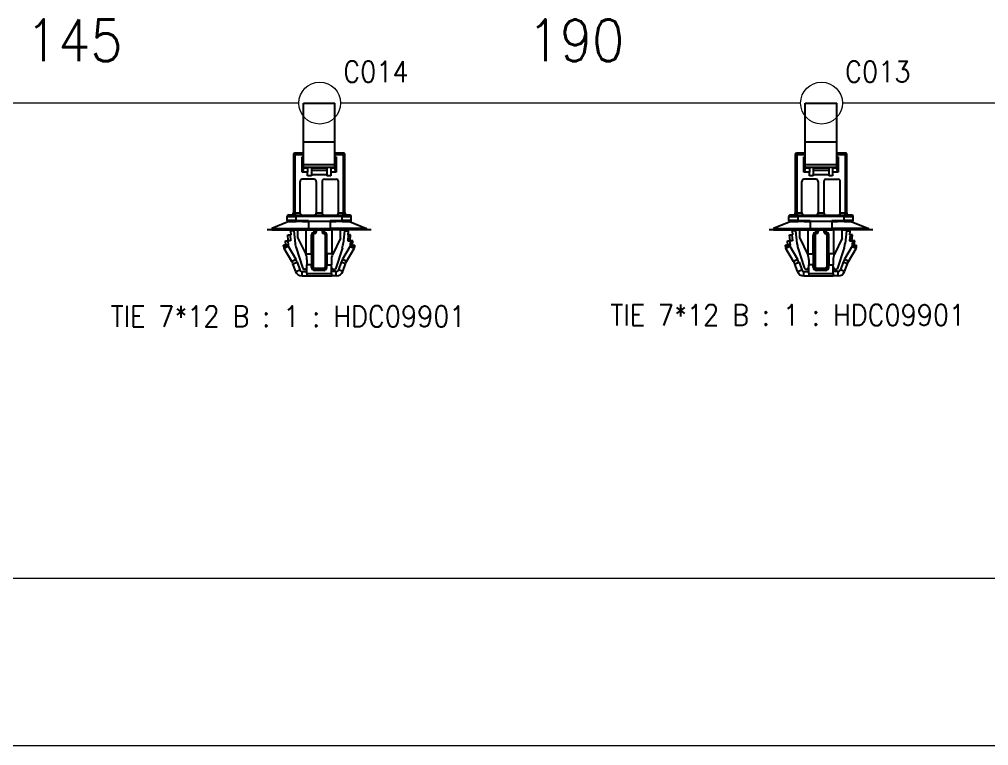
# Model space of a CAD drawing. Header units: inches. Extents: x 47316 to 59086, y 3141 to 11743.
# Drawn here: x 52045.8 to 52161.6, y 9458.1 to 9544.9 of the extents above; entities that cross this region are included whole.
import ezdxf

# ---------------------------------------------------------------- set-up
doc = ezdxf.new("R2010")
doc.units = ezdxf.units.IN
doc.header["$MEASUREMENT"] = 0
doc.styles.get("Standard").update_dxf_attribs({"font": ''})
doc.styles.get('Standard').set_extended_font_data('SimSun')
doc.linetypes.add('_VH_FELT_TAPE', pattern='A,0.4,-0.7,["FELT",Standard,S=0.3,R=0,X=-0.5,Y=-0.15],-0.7', length=1.8)

msp = doc.modelspace()

# ---------------------------------------------------------------- linework, layer by layer
at = {"color": 0, "linetype": '_VH_FELT_TAPE', "lineweight": 15, "ltscale": 5}
for p, q in [((52079.16, 9534.87), (52024.16, 9534.87)), ((52139.16, 9534.87), (52084.16, 9534.87)), ((52199.15, 9534.87), (52144.16, 9534.87))]:
    msp.add_line(p, q, dxfattribs=at)
at = {"color": 0, "lineweight": -3, "ltscale": 0.213993}
for p, q in [((52079.71, 9530.25), (52079.71, 9534.87)), ((52083.49, 9530.25), (52083.49, 9534.87)), ((52139.71, 9530.25), (52139.71, 9534.87)), ((52143.49, 9530.25), (52143.49, 9534.87))]:
    msp.add_line(p, q, dxfattribs=at)
at = {"color": 0, "lineweight": -3, "ltscale": 0.175}
for p, q in [((52079.71, 9534.87), (52083.49, 9534.87)), ((52139.71, 9534.87), (52143.49, 9534.87)), ((52079.71, 9530.25), (52083.49, 9530.25)), ((52139.71, 9530.25), (52143.49, 9530.25)), ((52079.71, 9527.53), (52083.49, 9527.53)), ((52079.71, 9527.21), (52083.49, 9527.21)), ((52139.71, 9527.53), (52143.49, 9527.53)), ((52139.71, 9527.21), (52143.49, 9527.21))]:
    msp.add_line(p, q, dxfattribs=at)
at = {"color": 0, "lineweight": -3, "ltscale": 0.126088}
for p, q in [((52079.71, 9527.53), (52079.71, 9530.25)), ((52083.49, 9527.53), (52083.49, 9530.25)), ((52139.71, 9527.53), (52139.71, 9530.25)), ((52143.49, 9527.53), (52143.49, 9530.25))]:
    msp.add_line(p, q, dxfattribs=at)
at = {"color": 0, "lineweight": -3, "ltscale": 0.3225}
for p, q in [((52078.52, 9528.72), (52078.52, 9521.75)), ((52078.69, 9528.72), (52078.69, 9521.75)), ((52084.52, 9521.75), (52084.52, 9528.72)), ((52084.68, 9521.75), (52084.68, 9528.72)), ((52138.52, 9528.72), (52138.52, 9521.75)), ((52138.69, 9528.72), (52138.69, 9521.75)), ((52144.52, 9521.75), (52144.52, 9528.72)), ((52144.68, 9521.75), (52144.68, 9528.72))]:
    msp.add_line(p, q, dxfattribs=at)
at = {"color": 0, "lineweight": -3, "ltscale": 0.0075}
for p, q in [((52078.69, 9528.72), (52078.52, 9528.72)), ((52078.69, 9528.88), (52078.69, 9528.72)), ((52084.52, 9528.88), (52084.52, 9528.72)), ((52084.68, 9528.72), (52084.52, 9528.72)), ((52138.69, 9528.72), (52138.52, 9528.72)), ((52138.69, 9528.88), (52138.69, 9528.72)), ((52144.52, 9528.88), (52144.52, 9528.72)), ((52144.68, 9528.72), (52144.52, 9528.72)), ((52078.69, 9521.75), (52078.52, 9521.75)), ((52078.85, 9521.32), (52078.85, 9521.48)), ((52084.36, 9521.32), (52084.36, 9521.48)), ((52084.68, 9521.75), (52084.52, 9521.75)), ((52138.69, 9521.75), (52138.52, 9521.75)), ((52138.85, 9521.32), (52138.85, 9521.48)), ((52144.36, 9521.32), (52144.36, 9521.48)), ((52144.68, 9521.75), (52144.52, 9521.75)), ((52075.93, 9519.88), (52075.93, 9519.72)), ((52080.31, 9519.88), (52080.31, 9519.72)), ((52082.9, 9519.88), (52082.9, 9519.72)), ((52087.27, 9519.88), (52087.27, 9519.72)), ((52135.93, 9519.88), (52135.93, 9519.72)), ((52140.31, 9519.88), (52140.31, 9519.72)), ((52142.9, 9519.88), (52142.9, 9519.72)), ((52147.27, 9519.88), (52147.27, 9519.72))]:
    msp.add_line(p, q, dxfattribs=at)
at = {"color": 0, "lineweight": -3, "ltscale": 0.047501}
for p, q in [((52079.71, 9528.88), (52078.69, 9528.88)), ((52078.69, 9528.72), (52079.71, 9528.72)), ((52084.52, 9528.88), (52083.49, 9528.88)), ((52083.49, 9528.72), (52084.52, 9528.72)), ((52139.71, 9528.88), (52138.69, 9528.88)), ((52138.69, 9528.72), (52139.71, 9528.72)), ((52144.52, 9528.88), (52143.49, 9528.88)), ((52143.49, 9528.72), (52144.52, 9528.72))]:
    msp.add_line(p, q, dxfattribs=at)
at = {"color": 0, "lineweight": -3, "ltscale": 0.006325}
for p, q in [((52079.66, 9528.36), (52079.56, 9528.46)), ((52083.54, 9528.36), (52083.64, 9528.46)), ((52139.66, 9528.36), (52139.56, 9528.46)), ((52143.54, 9528.36), (52143.64, 9528.46))]:
    msp.add_line(p, q, dxfattribs=at)
at = {"color": 0, "lineweight": -3, "ltscale": 0.08559}
for p, q in [((52079.56, 9526.61), (52079.56, 9528.46)), ((52083.64, 9528.46), (52083.64, 9526.61)), ((52139.56, 9526.61), (52139.56, 9528.46)), ((52143.64, 9528.46), (52143.64, 9526.61))]:
    msp.add_line(p, q, dxfattribs=at)
at = {"color": 0, "lineweight": -3, "ltscale": 0.006876}
for p, q in [((52079.56, 9528.46), (52079.71, 9528.46)), ((52083.49, 9528.46), (52083.64, 9528.46)), ((52139.56, 9528.46), (52139.71, 9528.46)), ((52143.49, 9528.46), (52143.64, 9528.46))]:
    msp.add_line(p, q, dxfattribs=at)
at = {"color": 0, "lineweight": -3, "ltscale": 0.002403}
for p, q in [((52079.71, 9528.36), (52079.66, 9528.36)), ((52083.54, 9528.36), (52083.49, 9528.36)), ((52139.71, 9528.36), (52139.66, 9528.36)), ((52143.54, 9528.36), (52143.49, 9528.36))]:
    msp.add_line(p, q, dxfattribs=at)
at = {"color": 0, "lineweight": -3, "ltscale": 0.065}
for p, q in [((52079.67, 9528.34), (52079.67, 9526.94)), ((52083.53, 9526.94), (52083.53, 9528.34)), ((52139.67, 9528.34), (52139.67, 9526.94)), ((52143.53, 9526.94), (52143.53, 9528.34))]:
    msp.add_line(p, q, dxfattribs=at)
at = {"color": 0, "lineweight": -3, "ltscale": 0.001875}
for p, q in [((52079.67, 9528.03), (52079.71, 9528.03)), ((52079.67, 9527.85), (52079.71, 9527.85)), ((52083.49, 9528.03), (52083.53, 9528.03)), ((52083.49, 9527.85), (52083.53, 9527.85)), ((52139.67, 9528.03), (52139.71, 9528.03)), ((52139.67, 9527.85), (52139.71, 9527.85)), ((52143.49, 9528.03), (52143.53, 9528.03)), ((52143.49, 9527.85), (52143.53, 9527.85))]:
    msp.add_line(p, q, dxfattribs=at)
at = {"color": 0, "lineweight": -3, "ltscale": 0.03}
for p, q in [((52080.21, 9526.61), (52079.56, 9526.61)), ((52083.64, 9526.61), (52082.99, 9526.61)), ((52140.21, 9526.61), (52139.56, 9526.61)), ((52143.64, 9526.61), (52142.99, 9526.61))]:
    msp.add_line(p, q, dxfattribs=at)
at = {"color": 0, "lineweight": -3, "ltscale": 0.025}
for p, q in [((52079.67, 9527.15), (52080.21, 9527.15)), ((52080.21, 9527.15), (52080.21, 9526.61)), ((52082.99, 9527.15), (52082.99, 9526.61)), ((52082.99, 9527.15), (52083.53, 9527.15)), ((52139.67, 9527.15), (52140.21, 9527.15)), ((52140.21, 9527.15), (52140.21, 9526.61)), ((52142.99, 9527.15), (52142.99, 9526.61)), ((52142.99, 9527.15), (52143.53, 9527.15)), ((52077.89, 9517.88), (52077.35, 9517.88)), ((52085.31, 9517.88), (52085.85, 9517.88)), ((52137.89, 9517.88), (52137.35, 9517.88)), ((52145.31, 9517.88), (52145.85, 9517.88)), ((52080.68, 9515.56), (52080.14, 9515.56)), ((52082.52, 9515.56), (52083.06, 9515.56)), ((52140.68, 9515.56), (52140.14, 9515.56)), ((52142.52, 9515.56), (52143.06, 9515.56)), ((52079.55, 9514.21), (52079.55, 9514.75)), ((52083.65, 9514.21), (52083.65, 9514.75)), ((52139.55, 9514.21), (52139.55, 9514.75)), ((52143.65, 9514.21), (52143.65, 9514.75))]:
    msp.add_line(p, q, dxfattribs=at)
at = {"color": 0, "lineweight": -3, "ltscale": 0.014919}
for p, q in [((52079.71, 9527.21), (52079.71, 9527.53)), ((52083.49, 9527.21), (52083.49, 9527.53)), ((52139.71, 9527.21), (52139.71, 9527.53)), ((52143.49, 9527.21), (52143.49, 9527.53))]:
    msp.add_line(p, q, dxfattribs=at)
at = {"color": 0, "lineweight": -3, "ltscale": 0.02}
for p, q in [((52080.21, 9526.18), (52080.21, 9526.61)), ((52082.99, 9526.61), (52082.99, 9526.18)), ((52140.21, 9526.18), (52140.21, 9526.61)), ((52142.99, 9526.61), (52142.99, 9526.18))]:
    msp.add_line(p, q, dxfattribs=at)
at = {"color": 0, "lineweight": -3, "ltscale": 0.001888}
for p, q in [((52080.68, 9527.21), (52080.68, 9527.17)), ((52082.52, 9527.21), (52082.52, 9527.17)), ((52140.68, 9527.21), (52140.68, 9527.17)), ((52142.52, 9527.21), (52142.52, 9527.17))]:
    msp.add_line(p, q, dxfattribs=at)
at = {"color": 0, "lineweight": -3, "ltscale": 0.003008}
for p, q in [((52080.68, 9527.17), (52080.68, 9527.1)), ((52082.52, 9527.17), (52082.52, 9527.1)), ((52140.68, 9527.17), (52140.68, 9527.1)), ((52142.52, 9527.17), (52142.52, 9527.1))]:
    msp.add_line(p, q, dxfattribs=at)
at = {"color": 0, "lineweight": -3, "ltscale": 0.085001}
for p, q in [((52082.52, 9527.17), (52080.68, 9527.17)), ((52082.52, 9527.1), (52080.68, 9527.1)), ((52082.52, 9526.81), (52080.68, 9526.81)), ((52142.52, 9527.17), (52140.68, 9527.17)), ((52142.52, 9527.1), (52140.68, 9527.1)), ((52142.52, 9526.81), (52140.68, 9526.81)), ((52082.52, 9526.28), (52080.68, 9526.28)), ((52142.52, 9526.28), (52140.68, 9526.28))]:
    msp.add_line(p, q, dxfattribs=at)
at = {"color": 0, "lineweight": -3, "ltscale": 0.013433}
for p, q in [((52080.68, 9527.1), (52080.68, 9526.81)), ((52082.52, 9527.1), (52082.52, 9526.81)), ((52140.68, 9527.1), (52140.68, 9526.81)), ((52142.52, 9527.1), (52142.52, 9526.81))]:
    msp.add_line(p, q, dxfattribs=at)
at = {"color": 0, "lineweight": -3, "ltscale": 0.024584}
for p, q in [((52080.68, 9526.81), (52080.68, 9526.28)), ((52082.52, 9526.81), (52082.52, 9526.28)), ((52140.68, 9526.81), (52140.68, 9526.28)), ((52142.52, 9526.81), (52142.52, 9526.28))]:
    msp.add_line(p, q, dxfattribs=at)
at = {"color": 0, "lineweight": -3, "ltscale": 0.17375}
for p, q in [((52079.31, 9521.75), (52079.31, 9525.51)), ((52081.25, 9525.51), (52081.25, 9521.75)), ((52081.95, 9525.51), (52081.95, 9521.75)), ((52083.9, 9521.75), (52083.9, 9525.51)), ((52139.31, 9521.75), (52139.31, 9525.51)), ((52141.25, 9525.51), (52141.25, 9521.75)), ((52141.95, 9525.51), (52141.95, 9521.75)), ((52143.9, 9521.75), (52143.9, 9525.51))]:
    msp.add_line(p, q, dxfattribs=at)
at = {"color": 0, "lineweight": -3, "ltscale": 0.064999}
for p, q in [((52080.98, 9525.78), (52079.58, 9525.78)), ((52082.22, 9525.78), (52083.63, 9525.78)), ((52140.98, 9525.78), (52139.58, 9525.78)), ((52142.22, 9525.78), (52143.63, 9525.78))]:
    msp.add_line(p, q, dxfattribs=at)
at = {"color": 0, "lineweight": -3, "ltscale": 0.021875}
for p, q in [((52080.68, 9526.18), (52080.21, 9526.18)), ((52082.99, 9526.18), (52082.52, 9526.18)), ((52140.68, 9526.18), (52140.21, 9526.18)), ((52142.99, 9526.18), (52142.52, 9526.18))]:
    msp.add_line(p, q, dxfattribs=at)
at = {"color": 0, "lineweight": -3, "ltscale": 0.004588}
for p, q in [((52080.68, 9526.28), (52080.68, 9526.18)), ((52082.52, 9526.28), (52082.52, 9526.18)), ((52140.68, 9526.28), (52140.68, 9526.18)), ((52142.52, 9526.28), (52142.52, 9526.18))]:
    msp.add_line(p, q, dxfattribs=at)
at = {"color": 0, "lineweight": -3, "ltscale": 0.05}
for p, q in [((52077.77, 9521.32), (52078.85, 9521.32)), ((52078.85, 9520.83), (52077.77, 9520.83)), ((52084.36, 9521.32), (52085.44, 9521.32)), ((52085.44, 9520.83), (52084.36, 9520.83)), ((52137.77, 9521.32), (52138.85, 9521.32)), ((52138.85, 9520.83), (52137.77, 9520.83)), ((52144.36, 9521.32), (52145.44, 9521.32)), ((52145.44, 9520.83), (52144.36, 9520.83)), ((52081.06, 9515.13), (52082.14, 9515.13)), ((52081.06, 9515.02), (52082.14, 9515.02)), ((52141.06, 9515.13), (52142.14, 9515.13)), ((52141.06, 9515.02), (52142.14, 9515.02)), ((52082.14, 9514.86), (52081.06, 9514.86)), ((52142.14, 9514.86), (52141.06, 9514.86))]:
    msp.add_line(p, q, dxfattribs=at)
at = {"color": 0, "lineweight": -3, "ltscale": 0.022501}
for p, q in [((52077.77, 9520.83), (52077.77, 9521.32)), ((52078.85, 9520.83), (52078.85, 9521.32)), ((52084.36, 9520.83), (52084.36, 9521.32)), ((52085.44, 9520.83), (52085.44, 9521.32)), ((52137.77, 9520.83), (52137.77, 9521.32)), ((52138.85, 9520.83), (52138.85, 9521.32)), ((52144.36, 9520.83), (52144.36, 9521.32)), ((52145.44, 9520.83), (52145.44, 9521.32))]:
    msp.add_line(p, q, dxfattribs=at)
at = {"color": 0, "lineweight": -3, "ltscale": 0.0425}
for p, q in [((52078.85, 9521.48), (52077.93, 9521.48)), ((52085.27, 9521.48), (52084.36, 9521.48)), ((52138.85, 9521.48), (52137.93, 9521.48)), ((52145.27, 9521.48), (52144.36, 9521.48))]:
    msp.add_line(p, q, dxfattribs=at)
at = {"color": 0, "lineweight": -3, "ltscale": 0.028751}
for p, q in [((52078.69, 9521.75), (52079.31, 9521.75)), ((52083.9, 9521.75), (52084.52, 9521.75)), ((52138.69, 9521.75), (52139.31, 9521.75)), ((52143.9, 9521.75), (52144.52, 9521.75))]:
    msp.add_line(p, q, dxfattribs=at)
at = {"color": 0, "lineweight": -3, "ltscale": 0.0125}
for p, q in [((52078.69, 9521.48), (52078.69, 9521.75)), ((52084.52, 9521.75), (52084.52, 9521.48)), ((52138.69, 9521.48), (52138.69, 9521.75)), ((52144.52, 9521.75), (52144.52, 9521.48))]:
    msp.add_line(p, q, dxfattribs=at)
at = {"color": 0, "lineweight": -3, "ltscale": 0.254999}
for p, q in [((52078.85, 9521.48), (52084.36, 9521.48)), ((52084.36, 9521.32), (52078.85, 9521.32)), ((52138.85, 9521.48), (52144.36, 9521.48)), ((52144.36, 9521.32), (52138.85, 9521.32))]:
    msp.add_line(p, q, dxfattribs=at)
at = {"color": 0, "lineweight": -3, "ltscale": 0.067499}
for p, q in [((52078.85, 9520.83), (52080.31, 9520.83)), ((52082.9, 9520.83), (52084.36, 9520.83)), ((52138.85, 9520.83), (52140.31, 9520.83)), ((52142.9, 9520.83), (52144.36, 9520.83))]:
    msp.add_line(p, q, dxfattribs=at)
at = {"color": 0, "lineweight": -3, "ltscale": 0.005}
for p, q in [((52078.85, 9520.73), (52078.85, 9520.83)), ((52080.31, 9520.83), (52080.31, 9520.73)), ((52082.9, 9520.83), (52082.9, 9520.73)), ((52084.36, 9520.83), (52084.36, 9520.73)), ((52138.85, 9520.73), (52138.85, 9520.83)), ((52140.31, 9520.83), (52140.31, 9520.73)), ((52142.9, 9520.83), (52142.9, 9520.73)), ((52144.36, 9520.83), (52144.36, 9520.73)), ((52080.68, 9519.12), (52080.79, 9519.12)), ((52080.9, 9519.12), (52080.79, 9519.12)), ((52081.05, 9519.49), (52081.16, 9519.49)), ((52081.05, 9519.49), (52081.05, 9519.39)), ((52081.06, 9519.28), (52081.05, 9519.39)), ((52081.26, 9519.49), (52081.16, 9519.49)), ((52081.94, 9519.49), (52082.05, 9519.49)), ((52082.16, 9519.49), (52082.05, 9519.49)), ((52082.16, 9519.49), (52082.15, 9519.39)), ((52082.15, 9519.28), (52082.15, 9519.39)), ((52082.3, 9519.12), (52082.41, 9519.12)), ((52082.52, 9519.12), (52082.41, 9519.12)), ((52140.68, 9519.12), (52140.79, 9519.12)), ((52140.9, 9519.12), (52140.79, 9519.12)), ((52141.05, 9519.49), (52141.16, 9519.49)), ((52141.05, 9519.49), (52141.05, 9519.39)), ((52141.06, 9519.28), (52141.05, 9519.39)), ((52141.26, 9519.49), (52141.16, 9519.49)), ((52141.94, 9519.49), (52142.05, 9519.49)), ((52142.16, 9519.49), (52142.05, 9519.49)), ((52142.16, 9519.49), (52142.15, 9519.39)), ((52142.15, 9519.28), (52142.15, 9519.39)), ((52142.3, 9519.12), (52142.41, 9519.12)), ((52142.52, 9519.12), (52142.41, 9519.12)), ((52080.68, 9516.84), (52080.79, 9516.84)), ((52082.52, 9516.84), (52082.41, 9516.84)), ((52140.68, 9516.84), (52140.79, 9516.84)), ((52142.52, 9516.84), (52142.41, 9516.84)), ((52080.9, 9515.29), (52080.79, 9515.29)), ((52081.06, 9515.13), (52081.06, 9515.02)), ((52082.14, 9515.13), (52082.14, 9515.02)), ((52082.3, 9515.29), (52082.41, 9515.29)), ((52140.9, 9515.29), (52140.79, 9515.29)), ((52141.06, 9515.13), (52141.06, 9515.02)), ((52142.14, 9515.13), (52142.14, 9515.02)), ((52142.3, 9515.29), (52142.41, 9515.29))]:
    msp.add_line(p, q, dxfattribs=at)
at = {"color": 0, "lineweight": -3, "ltscale": 0.032501}
for p, q in [((52081.25, 9521.75), (52081.95, 9521.75)), ((52141.25, 9521.75), (52141.95, 9521.75))]:
    msp.add_line(p, q, dxfattribs=at)
at = {"color": 0, "lineweight": -3, "ltscale": 0.224985}
for p, q in [((52080.25, 9519.72), (52075.39, 9519.72)), ((52087.81, 9519.72), (52082.95, 9519.72)), ((52140.25, 9519.72), (52135.39, 9519.72)), ((52147.81, 9519.72), (52142.95, 9519.72))]:
    msp.add_line(p, q, dxfattribs=at)
at = {"color": 0, "lineweight": -3, "ltscale": 0.102777}
for p, q in [((52077.98, 9520.73), (52075.93, 9519.88)), ((52085.22, 9520.73), (52087.27, 9519.88)), ((52137.98, 9520.73), (52135.93, 9519.88)), ((52145.22, 9520.73), (52147.27, 9519.88))]:
    msp.add_line(p, q, dxfattribs=at)
at = {"color": 0, "lineweight": -3, "ltscale": 0.202499}
for p, q in [((52075.93, 9519.88), (52080.31, 9519.88)), ((52075.93, 9519.72), (52080.31, 9519.72)), ((52087.27, 9519.88), (52082.9, 9519.88)), ((52087.27, 9519.72), (52082.9, 9519.72)), ((52135.93, 9519.88), (52140.31, 9519.88)), ((52135.93, 9519.72), (52140.31, 9519.72)), ((52147.27, 9519.88), (52142.9, 9519.88)), ((52147.27, 9519.72), (52142.9, 9519.72))]:
    msp.add_line(p, q, dxfattribs=at)
at = {"color": 0, "lineweight": -3, "ltscale": 0.045001}
for p, q in [((52077.88, 9520.73), (52078.85, 9520.73)), ((52084.36, 9520.73), (52085.33, 9520.73)), ((52137.88, 9520.73), (52138.85, 9520.73)), ((52144.36, 9520.73), (52145.33, 9520.73))]:
    msp.add_line(p, q, dxfattribs=at)
at = {"color": 0, "lineweight": -3, "ltscale": 0.006246}
for p, q in [((52078.16, 9519.58), (52078.15, 9519.72)), ((52085.05, 9519.58), (52085.06, 9519.72)), ((52138.16, 9519.58), (52138.15, 9519.72)), ((52145.05, 9519.58), (52145.06, 9519.72))]:
    msp.add_line(p, q, dxfattribs=at)
at = {"color": 0, "lineweight": -3, "ltscale": 0.004774}
for p, q in [((52078.55, 9519.72), (52078.56, 9519.61)), ((52084.65, 9519.72), (52084.64, 9519.61)), ((52138.55, 9519.72), (52138.56, 9519.61)), ((52144.65, 9519.72), (52144.64, 9519.61))]:
    msp.add_line(p, q, dxfattribs=at)
at = {"color": 0, "lineweight": -3, "ltscale": 0.02375}
for p, q in [((52078.55, 9519.72), (52079.06, 9519.72)), ((52078.55, 9519.72), (52079.06, 9519.72)), ((52084.65, 9519.72), (52084.14, 9519.72)), ((52084.14, 9519.72), (52084.65, 9519.72)), ((52138.55, 9519.72), (52139.06, 9519.72)), ((52138.55, 9519.72), (52139.06, 9519.72)), ((52144.65, 9519.72), (52144.14, 9519.72)), ((52144.14, 9519.72), (52144.65, 9519.72))]:
    msp.add_line(p, q, dxfattribs=at)
at = {"color": 0, "lineweight": -3, "ltscale": 0.035016}
for p, q in [((52079.6, 9520.73), (52078.85, 9520.73)), ((52139.6, 9520.73), (52138.85, 9520.73))]:
    msp.add_line(p, q, dxfattribs=at)
at = {"color": 0, "lineweight": -3, "ltscale": 0.045}
for p, q in [((52079.06, 9518.74), (52079.06, 9519.72)), ((52084.14, 9518.74), (52084.14, 9519.72)), ((52139.06, 9518.74), (52139.06, 9519.72)), ((52144.14, 9518.74), (52144.14, 9519.72))]:
    msp.add_line(p, q, dxfattribs=at)
at = {"color": 0, "lineweight": -3, "ltscale": 0.032477}
for p, q in [((52079.6, 9520.73), (52080.31, 9520.73)), ((52139.6, 9520.73), (52140.31, 9520.73))]:
    msp.add_line(p, q, dxfattribs=at)
at = {"color": 0, "lineweight": -3, "ltscale": 0.004885}
for p, q in [((52079.85, 9520.75), (52079.96, 9520.76)), ((52139.85, 9520.75), (52139.96, 9520.76))]:
    msp.add_line(p, q, dxfattribs=at)
at = {"color": 0, "lineweight": -3, "ltscale": 0.133392}
for p, q in [((52080.06, 9516.84), (52080.06, 9519.72)), ((52083.14, 9516.84), (52083.14, 9519.72)), ((52140.06, 9516.84), (52140.06, 9519.72)), ((52143.14, 9516.84), (52143.14, 9519.72))]:
    msp.add_line(p, q, dxfattribs=at)
at = {"color": 0, "lineweight": -3, "ltscale": 0.125}
for p, q in [((52080.25, 9519.72), (52082.95, 9519.72)), ((52140.25, 9519.72), (52142.95, 9519.72))]:
    msp.add_line(p, q, dxfattribs=at)
at = {"color": 0, "lineweight": -3, "ltscale": 0.120001}
for p, q in [((52082.9, 9520.73), (52080.31, 9520.73)), ((52080.31, 9519.88), (52082.9, 9519.88)), ((52080.31, 9519.72), (52082.9, 9519.72)), ((52142.9, 9520.73), (52140.31, 9520.73)), ((52140.31, 9519.88), (52142.9, 9519.88)), ((52140.31, 9519.72), (52142.9, 9519.72))]:
    msp.add_line(p, q, dxfattribs=at)
at = {"color": 0, "lineweight": -3, "ltscale": 0.039266}
for p, q in [((52080.31, 9520.73), (52080.31, 9519.88)), ((52140.31, 9520.73), (52140.31, 9519.88))]:
    msp.add_line(p, q, dxfattribs=at)
at = {"color": 0, "lineweight": -3, "ltscale": 0.010281}
for p, q in [((52081.05, 9519.49), (52081.05, 9519.72)), ((52081.16, 9519.72), (52081.16, 9519.49)), ((52081.26, 9519.72), (52081.26, 9519.49)), ((52081.94, 9519.72), (52081.94, 9519.49)), ((52082.05, 9519.72), (52082.05, 9519.49)), ((52082.16, 9519.49), (52082.16, 9519.72)), ((52141.05, 9519.49), (52141.05, 9519.72)), ((52141.16, 9519.72), (52141.16, 9519.49)), ((52141.26, 9519.72), (52141.26, 9519.49)), ((52141.94, 9519.72), (52141.94, 9519.49)), ((52142.05, 9519.72), (52142.05, 9519.49)), ((52142.16, 9519.49), (52142.16, 9519.72))]:
    msp.add_line(p, q, dxfattribs=at)
at = {"color": 0, "lineweight": -3, "ltscale": 0.031544}
for p, q in [((52082.9, 9520.73), (52083.58, 9520.73)), ((52142.9, 9520.73), (52143.58, 9520.73))]:
    msp.add_line(p, q, dxfattribs=at)
at = {"color": 0, "lineweight": -3, "ltscale": 0.039263}
for p, q in [((52082.9, 9520.73), (52082.9, 9519.88)), ((52142.9, 9520.73), (52142.9, 9519.88))]:
    msp.add_line(p, q, dxfattribs=at)
at = {"color": 0, "lineweight": -3, "ltscale": 0.034947}
for p, q in [((52084.36, 9520.73), (52083.6, 9520.73)), ((52144.36, 9520.73), (52143.6, 9520.73))]:
    msp.add_line(p, q, dxfattribs=at)
at = {"color": 0, "lineweight": -3, "ltscale": 0.012549}
for p, q in [((52077.85, 9519.12), (52078.12, 9519.12)), ((52085.36, 9519.12), (52085.08, 9519.12)), ((52137.85, 9519.12), (52138.12, 9519.12)), ((52145.36, 9519.12), (52145.08, 9519.12))]:
    msp.add_line(p, q, dxfattribs=at)
at = {"color": 0, "lineweight": -3, "ltscale": 0.032624}
for p, q in [((52077.91, 9518.42), (52077.85, 9519.12)), ((52078.12, 9519.12), (52078.18, 9518.42)), ((52085.08, 9519.12), (52085.02, 9518.42)), ((52085.29, 9518.42), (52085.36, 9519.12)), ((52137.91, 9518.42), (52137.85, 9519.12)), ((52138.12, 9519.12), (52138.18, 9518.42)), ((52145.08, 9519.12), (52145.02, 9518.42)), ((52145.29, 9518.42), (52145.36, 9519.12))]:
    msp.add_line(p, q, dxfattribs=at)
at = {"color": 0, "lineweight": -3, "ltscale": 0.003627}
for p, q in [((52078.12, 9519.12), (52078.2, 9519.12)), ((52085.08, 9519.12), (52085.01, 9519.12)), ((52138.12, 9519.12), (52138.2, 9519.12)), ((52145.08, 9519.12), (52145.01, 9519.12))]:
    msp.add_line(p, q, dxfattribs=at)
at = {"color": 0, "lineweight": -3, "ltscale": 0.018793}
for p, q in [((52078.56, 9519.61), (52078.16, 9519.58)), ((52084.64, 9519.61), (52085.05, 9519.58)), ((52138.56, 9519.61), (52138.16, 9519.58)), ((52144.64, 9519.61), (52145.05, 9519.58))]:
    msp.add_line(p, q, dxfattribs=at)
at = {"color": 0, "lineweight": -3, "ltscale": 0.02136}
for p, q in [((52078.16, 9519.58), (52078.2, 9519.12)), ((52085.05, 9519.58), (52085.01, 9519.12)), ((52138.16, 9519.58), (52138.2, 9519.12)), ((52145.05, 9519.58), (52145.01, 9519.12))]:
    msp.add_line(p, q, dxfattribs=at)
at = {"color": 0, "lineweight": -3, "ltscale": 0.070051}
for p, q in [((52078.56, 9519.61), (52078.72, 9518.11)), ((52084.64, 9519.61), (52084.48, 9518.11)), ((52138.56, 9519.61), (52138.72, 9518.11)), ((52144.64, 9519.61), (52144.48, 9518.11))]:
    msp.add_line(p, q, dxfattribs=at)
at = {"color": 0, "lineweight": -3, "ltscale": 0.099102}
for p, q in [((52079.06, 9518.74), (52079.99, 9516.81)), ((52084.14, 9518.74), (52083.22, 9516.81)), ((52139.06, 9518.74), (52139.99, 9516.81)), ((52144.14, 9518.74), (52143.22, 9516.81))]:
    msp.add_line(p, q, dxfattribs=at)
at = {"color": 0, "lineweight": -3, "ltscale": 0.105621}
for p, q in [((52080.68, 9516.84), (52080.68, 9519.12)), ((52080.79, 9519.12), (52080.79, 9516.84)), ((52082.41, 9519.12), (52082.41, 9516.84)), ((52082.52, 9516.84), (52082.52, 9519.12)), ((52140.68, 9516.84), (52140.68, 9519.12)), ((52140.79, 9519.12), (52140.79, 9516.84)), ((52142.41, 9519.12), (52142.41, 9516.84)), ((52142.52, 9516.84), (52142.52, 9519.12))]:
    msp.add_line(p, q, dxfattribs=at)
at = {"color": 0, "lineweight": -3, "ltscale": 0.17723}
for p, q in [((52080.9, 9519.12), (52080.9, 9515.29)), ((52082.3, 9519.12), (52082.3, 9515.29)), ((52140.9, 9519.12), (52140.9, 9515.29)), ((52142.3, 9519.12), (52142.3, 9515.29))]:
    msp.add_line(p, q, dxfattribs=at)
at = {"color": 0, "lineweight": -3, "ltscale": 0.007086}
for p, q in [((52077.35, 9517.73), (52077.35, 9517.88)), ((52085.85, 9517.73), (52085.85, 9517.88)), ((52137.35, 9517.73), (52137.35, 9517.88)), ((52145.85, 9517.73), (52145.85, 9517.88))]:
    msp.add_line(p, q, dxfattribs=at)
at = {"color": 0, "lineweight": -3, "ltscale": 0.025037}
for p, q in [((52077.89, 9517.76), (52077.35, 9517.73)), ((52077.89, 9517.76), (52077.41, 9517.51)), ((52085.31, 9517.76), (52085.79, 9517.51)), ((52085.31, 9517.76), (52085.85, 9517.73)), ((52137.89, 9517.76), (52137.35, 9517.73)), ((52137.89, 9517.76), (52137.41, 9517.51)), ((52145.31, 9517.76), (52145.79, 9517.51)), ((52145.31, 9517.76), (52145.85, 9517.73))]:
    msp.add_line(p, q, dxfattribs=at)
at = {"color": 0, "lineweight": -3, "ltscale": 0.084292}
for p, q in [((52078.33, 9515.94), (52077.41, 9517.51)), ((52084.87, 9515.94), (52085.79, 9517.51)), ((52138.33, 9515.94), (52137.41, 9517.51)), ((52144.87, 9515.94), (52145.79, 9517.51))]:
    msp.add_line(p, q, dxfattribs=at)
at = {"color": 0, "lineweight": -3, "ltscale": 0.012547}
for p, q in [((52077.58, 9518.42), (52077.85, 9518.42)), ((52085.63, 9518.42), (52085.35, 9518.42)), ((52137.58, 9518.42), (52137.85, 9518.42)), ((52145.63, 9518.42), (52145.35, 9518.42))]:
    msp.add_line(p, q, dxfattribs=at)
at = {"color": 0, "lineweight": -3, "ltscale": 0.025095}
for p, q in [((52077.63, 9517.88), (52077.58, 9518.42)), ((52077.85, 9518.42), (52077.9, 9517.88)), ((52085.35, 9518.42), (52085.31, 9517.88)), ((52085.58, 9517.88), (52085.63, 9518.42)), ((52137.63, 9517.88), (52137.58, 9518.42)), ((52137.85, 9518.42), (52137.9, 9517.88)), ((52145.35, 9518.42), (52145.31, 9517.88)), ((52145.58, 9517.88), (52145.63, 9518.42))]:
    msp.add_line(p, q, dxfattribs=at)
at = {"color": 0, "lineweight": -3, "ltscale": 0.015334}
for p, q in [((52078.18, 9518.42), (52077.85, 9518.42)), ((52085.02, 9518.42), (52085.35, 9518.42)), ((52138.18, 9518.42), (52137.85, 9518.42)), ((52145.02, 9518.42), (52145.35, 9518.42))]:
    msp.add_line(p, q, dxfattribs=at)
at = {"color": 0, "lineweight": -3, "ltscale": 7.17163e-05}
for p, q in [((52077.9, 9517.88), (52077.89, 9517.88)), ((52085.31, 9517.88), (52085.31, 9517.88)), ((52137.9, 9517.88), (52137.89, 9517.88)), ((52145.31, 9517.88), (52145.31, 9517.88))]:
    msp.add_line(p, q, dxfattribs=at)
at = {"color": 0, "lineweight": -3, "ltscale": 0.005732}
for p, q in [((52077.89, 9517.88), (52077.89, 9517.76)), ((52085.31, 9517.88), (52085.31, 9517.76)), ((52137.89, 9517.88), (52137.89, 9517.76)), ((52145.31, 9517.88), (52145.31, 9517.76))]:
    msp.add_line(p, q, dxfattribs=at)
at = {"color": 0, "lineweight": -3, "ltscale": 0.082939}
for p, q in [((52077.89, 9517.76), (52078.8, 9516.21)), ((52085.31, 9517.76), (52084.4, 9516.21)), ((52137.89, 9517.76), (52138.8, 9516.21)), ((52145.31, 9517.76), (52144.4, 9516.21))]:
    msp.add_line(p, q, dxfattribs=at)
at = {"color": 0, "lineweight": -3, "ltscale": 0.11525}
for p, q in [((52078.84, 9517.58), (52079.6, 9515.21)), ((52138.84, 9517.58), (52139.6, 9515.21))]:
    msp.add_line(p, q, dxfattribs=at)
at = {"color": 0, "lineweight": -3, "ltscale": 0.124371}
for p, q in [((52084.37, 9517.58), (52083.55, 9515.02)), ((52144.37, 9517.58), (52143.55, 9515.02))]:
    msp.add_line(p, q, dxfattribs=at)
at = {"color": 0, "lineweight": -3, "ltscale": 0.025001}
for p, q in [((52078.33, 9515.94), (52078.8, 9516.21)), ((52084.87, 9515.94), (52084.4, 9516.21)), ((52138.33, 9515.94), (52138.8, 9516.21)), ((52144.87, 9515.94), (52144.4, 9516.21)), ((52078.46, 9515.67), (52078.97, 9515.85)), ((52084.75, 9515.67), (52084.24, 9515.85)), ((52138.46, 9515.67), (52138.97, 9515.85)), ((52144.75, 9515.67), (52144.24, 9515.85))]:
    msp.add_line(p, q, dxfattribs=at)
at = {"color": 0, "lineweight": -3, "ltscale": 0.002931}
for p, q in [((52079.99, 9516.81), (52080.01, 9516.76)), ((52083.22, 9516.81), (52083.19, 9516.76)), ((52139.99, 9516.81), (52140.01, 9516.76)), ((52143.22, 9516.81), (52143.19, 9516.76))]:
    msp.add_line(p, q, dxfattribs=at)
at = {"color": 0, "lineweight": -3, "ltscale": 0.004412}
for p, q in [((52080.01, 9516.76), (52080.06, 9516.84)), ((52083.19, 9516.76), (52083.14, 9516.84)), ((52140.01, 9516.76), (52140.06, 9516.84)), ((52143.19, 9516.76), (52143.14, 9516.84))]:
    msp.add_line(p, q, dxfattribs=at)
at = {"color": 0, "lineweight": -3, "ltscale": 0.028725}
for p, q in [((52080.06, 9516.84), (52080.68, 9516.84)), ((52083.14, 9516.84), (52082.52, 9516.84)), ((52140.06, 9516.84), (52140.68, 9516.84)), ((52143.14, 9516.84), (52142.52, 9516.84))]:
    msp.add_line(p, q, dxfattribs=at)
at = {"color": 0, "lineweight": -3, "ltscale": 0.059028}
for p, q in [((52080.68, 9516.84), (52080.68, 9515.56)), ((52082.52, 9516.84), (52082.52, 9515.56)), ((52140.68, 9516.84), (52140.68, 9515.56)), ((52142.52, 9516.84), (52142.52, 9515.56))]:
    msp.add_line(p, q, dxfattribs=at)
at = {"color": 0, "lineweight": -3, "ltscale": 0.056667}
for p, q in [((52080.79, 9515.61), (52080.79, 9516.84)), ((52082.41, 9515.61), (52082.41, 9516.84)), ((52140.79, 9515.61), (52140.79, 9516.84)), ((52142.41, 9515.61), (52142.41, 9516.84))]:
    msp.add_line(p, q, dxfattribs=at)
at = {"color": 0, "lineweight": -3, "ltscale": 0.045435}
for p, q in [((52078.79, 9514.74), (52078.46, 9515.67)), ((52078.97, 9515.85), (52079.3, 9514.93)), ((52084.24, 9515.85), (52083.91, 9514.93)), ((52084.41, 9514.74), (52084.75, 9515.67)), ((52138.79, 9514.74), (52138.46, 9515.67)), ((52138.97, 9515.85), (52139.3, 9514.93)), ((52144.24, 9515.85), (52143.91, 9514.93)), ((52144.41, 9514.74), (52144.75, 9515.67))]:
    msp.add_line(p, q, dxfattribs=at)
at = {"color": 0, "lineweight": -3, "ltscale": 0.000878906}
for p, q in [((52079.87, 9515.02), (52079.85, 9515.02)), ((52139.87, 9515.02), (52139.85, 9515.02))]:
    msp.add_line(p, q, dxfattribs=at)
at = {"color": 0, "lineweight": -3, "ltscale": 0.025677}
for p, q in [((52080.14, 9516.12), (52080.14, 9515.56)), ((52083.06, 9516.12), (52083.06, 9515.56)), ((52140.14, 9516.12), (52140.14, 9515.56)), ((52143.06, 9516.12), (52143.06, 9515.56))]:
    msp.add_line(p, q, dxfattribs=at)
at = {"color": 0, "lineweight": -3, "ltscale": 0.049386}
for p, q in [((52080.14, 9514.49), (52080.14, 9515.56)), ((52083.06, 9514.49), (52083.06, 9515.56)), ((52140.14, 9514.49), (52140.14, 9515.56)), ((52143.06, 9514.49), (52143.06, 9515.56))]:
    msp.add_line(p, q, dxfattribs=at)
at = {"color": 0, "lineweight": -3, "ltscale": 0.014941}
for p, q in [((52080.68, 9515.24), (52080.68, 9515.56)), ((52082.52, 9515.24), (52082.52, 9515.56)), ((52140.68, 9515.24), (52140.68, 9515.56)), ((52142.52, 9515.24), (52142.52, 9515.56))]:
    msp.add_line(p, q, dxfattribs=at)
at = {"color": 0, "lineweight": -3, "ltscale": 0.014942}
for p, q in [((52080.79, 9515.61), (52080.79, 9515.29)), ((52082.41, 9515.61), (52082.41, 9515.29)), ((52140.79, 9515.61), (52140.79, 9515.29)), ((52142.41, 9515.61), (52142.41, 9515.29))]:
    msp.add_line(p, q, dxfattribs=at)
at = {"color": 0, "lineweight": -3, "ltscale": 0.007361}
for p, q in [((52081.06, 9514.86), (52081.06, 9515.02)), ((52082.14, 9514.86), (52082.14, 9515.02)), ((52141.06, 9514.86), (52141.06, 9515.02)), ((52142.14, 9514.86), (52142.14, 9515.02))]:
    msp.add_line(p, q, dxfattribs=at)
at = {"color": 0, "lineweight": -3, "ltscale": 0.009999}
for p, q in [((52083.33, 9515.02), (52083.55, 9515.02)), ((52143.33, 9515.02), (52143.55, 9515.02))]:
    msp.add_line(p, q, dxfattribs=at)
at = {"color": 0, "lineweight": -3, "ltscale": 0.024999}
for p, q in [((52078.79, 9514.74), (52079.3, 9514.93)), ((52084.41, 9514.74), (52083.91, 9514.93)), ((52138.79, 9514.74), (52139.3, 9514.93)), ((52144.41, 9514.74), (52143.91, 9514.93))]:
    msp.add_line(p, q, dxfattribs=at)
at = {"color": 0, "lineweight": -3, "ltscale": 0.027379}
for p, q in [((52079.55, 9514.75), (52080.14, 9514.75)), ((52079.55, 9514.21), (52080.14, 9514.21)), ((52083.65, 9514.75), (52083.06, 9514.75)), ((52083.65, 9514.21), (52083.06, 9514.21)), ((52139.55, 9514.75), (52140.14, 9514.75)), ((52139.55, 9514.21), (52140.14, 9514.21)), ((52143.65, 9514.75), (52143.06, 9514.75)), ((52143.65, 9514.21), (52143.06, 9514.21))]:
    msp.add_line(p, q, dxfattribs=at)
at = {"color": 0, "lineweight": -3, "ltscale": 0.135001}
for p, q in [((52080.14, 9514.49), (52083.06, 9514.49)), ((52080.14, 9514.21), (52083.06, 9514.21)), ((52140.14, 9514.49), (52143.06, 9514.49)), ((52140.14, 9514.21), (52143.06, 9514.21))]:
    msp.add_line(p, q, dxfattribs=at)
at = {"color": 0, "lineweight": -3, "ltscale": 0.013195}
for p, q in [((52080.14, 9514.49), (52080.14, 9514.21)), ((52083.06, 9514.49), (52083.06, 9514.21)), ((52140.14, 9514.49), (52140.14, 9514.21)), ((52143.06, 9514.49), (52143.06, 9514.21))]:
    msp.add_line(p, q, dxfattribs=at)
at = {"color": 0, "lineweight": 15}
for p, q in [((50267.93, 9478.08), (57367.93, 9478.08)), ((50247.93, 9458.08), (57387.93, 9458.08))]:
    msp.add_line(p, q, dxfattribs=at)
at = {"color": 0, "lineweight": -3}
for points in [[(52079.67, 9526.94), (52079.67, 9526.89), (52079.63, 9526.78), (52079.56, 9526.61)], [(52083.64, 9526.61), (52083.56, 9526.81), (52083.53, 9526.94)], [(52139.67, 9526.94), (52139.67, 9526.89), (52139.63, 9526.78), (52139.56, 9526.61)], [(52143.64, 9526.61), (52143.56, 9526.81), (52143.53, 9526.94)], [(52082.9, 9520.83), (52083.31, 9520.75), (52083.58, 9520.73)], [(52142.9, 9520.83), (52143.31, 9520.75), (52143.58, 9520.73)]]:
    msp.add_lwpolyline(points, dxfattribs=at)
at = {"color": 0, "linetype": 'Continuous', "lineweight": 15}
for centre in [(52081.66, 9534.87), (52141.66, 9534.87)]:
    msp.add_circle(centre, 2.5, dxfattribs=at)
at = {"color": 0, "lineweight": -3}
for centre, radius, start, end in [((52078.69, 9528.72), 0.162, 90, 180), ((52079.64, 9528.34), 0.0345, 2.9473, 48.4215), ((52083.57, 9528.34), 0.0345, 131.5785, 177.0527), ((52084.52, 9528.72), 0.162, 0, 90), ((52138.69, 9528.72), 0.162, 90, 180), ((52139.64, 9528.34), 0.0345, 2.9473, 48.4215), ((52143.57, 9528.34), 0.0345, 131.5785, 177.0527), ((52144.52, 9528.72), 0.162, 0, 90), ((52079.58, 9525.51), 0.27, 90, 180), ((52080.98, 9525.51), 0.27, 0, 90), ((52082.22, 9525.51), 0.27, 90, 180), ((52083.63, 9525.51), 0.27, 360, 90), ((52139.58, 9525.51), 0.27, 90, 180), ((52140.98, 9525.51), 0.27, 0, 90), ((52142.22, 9525.51), 0.27, 90, 180), ((52143.63, 9525.51), 0.27, 360, 90), ((52077.93, 9521.32), 0.162, 90, 180), ((52077.88, 9520.83), 0.108, 180, 270), ((52078.25, 9521.75), 0.27, 270, 0), ((52079.58, 9521.75), 0.27, 180, 270), ((52078.12, 9530.68), 10.08, 280.4901, 282.5221), ((52080.98, 9521.75), 0.27, 270, 0), ((52082.22, 9521.75), 0.27, 180, 270), ((52083.63, 9521.75), 0.27, 270, 0), ((52084.95, 9521.75), 0.27, 180, 270), ((52085.27, 9521.32), 0.162, 0, 90), ((52085.33, 9520.83), 0.108, 270, 0), ((52137.93, 9521.32), 0.162, 90, 180), ((52137.88, 9520.83), 0.108, 180, 270), ((52138.25, 9521.75), 0.27, 270, 0), ((52139.58, 9521.75), 0.27, 180, 270), ((52138.12, 9530.68), 10.08, 280.4901, 282.5221), ((52140.98, 9521.75), 0.27, 270, 0), ((52142.22, 9521.75), 0.27, 180, 270), ((52143.63, 9521.75), 0.27, 270, 0), ((52144.95, 9521.75), 0.27, 180, 270), ((52145.27, 9521.32), 0.162, 0, 90), ((52145.33, 9520.83), 0.108, 270, 0), ((52079.58, 9522.48), 1.75, 270.7237, 278.8243), ((52139.58, 9522.48), 1.75, 270.7237, 278.8243), ((52081.06, 9519.12), 0.378, 92.0467, 180), ((52081.06, 9519.12), 0.27, 92.0467, 180), ((52081.06, 9519.12), 0.162, 92.0467, 180), ((52081.05, 9519.49), 0.108, 272.0467, 0), ((52081.05, 9519.49), 0.216, 272.0467, 360), ((52082.16, 9519.49), 0.216, 179.9996, 267.9542), ((52082.16, 9519.49), 0.108, 180, 267.9533), ((52082.14, 9519.12), 0.27, 0, 87.9533), ((52082.14, 9519.12), 0.162, 360, 87.9533), ((52082.14, 9519.12), 0.378, 0, 87.9533), ((52141.06, 9519.12), 0.378, 92.0467, 180), ((52141.06, 9519.12), 0.27, 92.0467, 180), ((52141.06, 9519.12), 0.162, 92.0467, 180), ((52141.05, 9519.49), 0.108, 272.0467, 0), ((52141.05, 9519.49), 0.216, 272.0467, 360), ((52142.16, 9519.49), 0.216, 179.9996, 267.9542), ((52142.16, 9519.49), 0.108, 180, 267.9533), ((52142.14, 9519.12), 0.27, 0, 87.9533), ((52142.14, 9519.12), 0.162, 360, 87.9533), ((52142.14, 9519.12), 0.378, 0, 87.9533), ((52077.79, 9517.73), 0.432, 180, 210.2953), ((52081.41, 9518.4), 2.7, 186.1871, 197.7672), ((52081.79, 9518.4), 2.7, 342.2328, 353.8129), ((52085.42, 9517.73), 0.432, 329.7047, 0), ((52137.79, 9517.73), 0.432, 180, 210.2953), ((52141.41, 9518.4), 2.7, 186.1871, 197.7672), ((52141.79, 9518.4), 2.7, 342.2328, 353.8129), ((52145.42, 9517.73), 0.432, 329.7047, 0), ((52076.93, 9515.12), 2.16, 19.7672, 30.2953), ((52078.52, 9516.12), 1.62, 0, 23.2746), ((52084.68, 9516.12), 1.62, 156.7254, 180), ((52086.27, 9515.12), 2.16, 149.7047, 160.2328), ((52136.93, 9515.12), 2.16, 19.7672, 30.2953), ((52138.52, 9516.12), 1.62, 0, 23.2746), ((52144.68, 9516.12), 1.62, 156.7254, 180), ((52146.27, 9515.12), 2.16, 149.7047, 160.2328), ((52076.93, 9515.12), 1.62, 19.7672, 30.2953), ((52079.85, 9515.29), 0.27, 197.7672, 270), ((52079.87, 9515.29), 0.27, 270, 0), ((52081.07, 9515.24), 0.382, 180.5973, 269.4027), ((52081.06, 9515.29), 0.27, 180, 270), ((52081.06, 9515.29), 0.162, 180, 270), ((52082.14, 9515.29), 0.162, 270, 0), ((52082.14, 9515.29), 0.27, 270, 360), ((52082.14, 9515.24), 0.378, 270.0001, 359.9998), ((52083.33, 9515.29), 0.27, 180, 270), ((52086.27, 9515.12), 1.62, 149.7047, 160.2328), ((52136.93, 9515.12), 1.62, 19.7672, 30.2953), ((52139.85, 9515.29), 0.27, 197.7672, 270), ((52139.87, 9515.29), 0.27, 270, 0), ((52141.07, 9515.24), 0.382, 180.5973, 269.4027), ((52141.06, 9515.29), 0.27, 180, 270), ((52141.06, 9515.29), 0.162, 180, 270), ((52142.14, 9515.29), 0.162, 270, 0), ((52142.14, 9515.29), 0.27, 270, 360), ((52142.14, 9515.24), 0.378, 270.0001, 359.9998), ((52143.33, 9515.29), 0.27, 180, 270), ((52146.27, 9515.12), 1.62, 149.7047, 160.2328), ((52079.55, 9515.02), 0.81, 199.7672, 270), ((52079.55, 9515.02), 0.27, 199.7672, 270), ((52083.65, 9515.02), 0.27, 269.9997, 340.233), ((52083.65, 9515.02), 0.81, 270, 340.2328), ((52139.55, 9515.02), 0.81, 199.7672, 270), ((52139.55, 9515.02), 0.27, 199.7672, 270), ((52143.65, 9515.02), 0.27, 269.9997, 340.233), ((52143.65, 9515.02), 0.81, 270, 340.2328)]:
    msp.add_arc(centre, radius, start, end, dxfattribs=at)
for centre, major_axis, start_param, end_param in [((52080.68, 9515.61), (-0.108, 0), 1.570796, 3.141593), ((52080.68, 9515.29), (-0.108, 0), 1.570796, 3.141593), ((52082.52, 9515.61), (0.108, 0), 3.141593, 4.712389), ((52082.52, 9515.29), (0.108, 0), 3.141593, 4.712389), ((52140.68, 9515.61), (-0.108, 0), 1.570796, 3.141593), ((52140.68, 9515.29), (-0.108, 0), 1.570796, 3.141593), ((52142.52, 9515.61), (0.108, 0), 3.141593, 4.712389), ((52142.52, 9515.29), (0.108, 0), 3.141593, 4.712389)]:
    msp.add_ellipse(centre, major_axis=major_axis, ratio=0.472221, start_param=start_param, end_param=end_param, dxfattribs=at)

# ---------------------------------------------------------------- texts
at = {"color": 7, "linetype": '_VH_FELT_TAPE', "lineweight": 18, "ltscale": 5, "char_height": 5, "width": 12.8571, "attachment_point": 1}
for s, insert in [('\\Fromans.shx;\\W0.9000000000;\\T1.0000000000;\\o\\l145', (52046.52, 9544.87)), ('\\Fromans.shx;\\W0.9000000000;\\T1.0000000000;\\o\\l190', (52106.52, 9544.87))]:
    msp.add_mtext(s, dxfattribs=dict(at, insert=insert))
at = {"color": 21, "linetype": 'Continuous', "lineweight": 15, "char_height": 2.5, "width": 8.6786, "attachment_point": 1}
for s, insert in [('\\Fromans.shx;\\W0.9000000000;\\T1.0000000000;\\o\\lC014', (52084.48, 9539.87)), ('\\Fromans.shx;\\W0.9000000000;\\T1.0000000000;\\o\\lC013', (52144.48, 9539.87))]:
    msp.add_mtext(s, dxfattribs=dict(at, insert=insert))
at = {"color": 42, "linetype": 'Continuous', "lineweight": 15, "char_height": 2.5, "width": 50.3571, "attachment_point": 1}
for insert in [(52056.67, 9510.63), (52116.41, 9510.81)]:
    msp.add_mtext('\\Fromans.shx;\\W0.9000000000;\\T1.0000000000;\\o\\lTIE 7*12 B : 1 : HDC09901', dxfattribs=dict(at, insert=insert))

doc.saveas('drawing.dxf')
